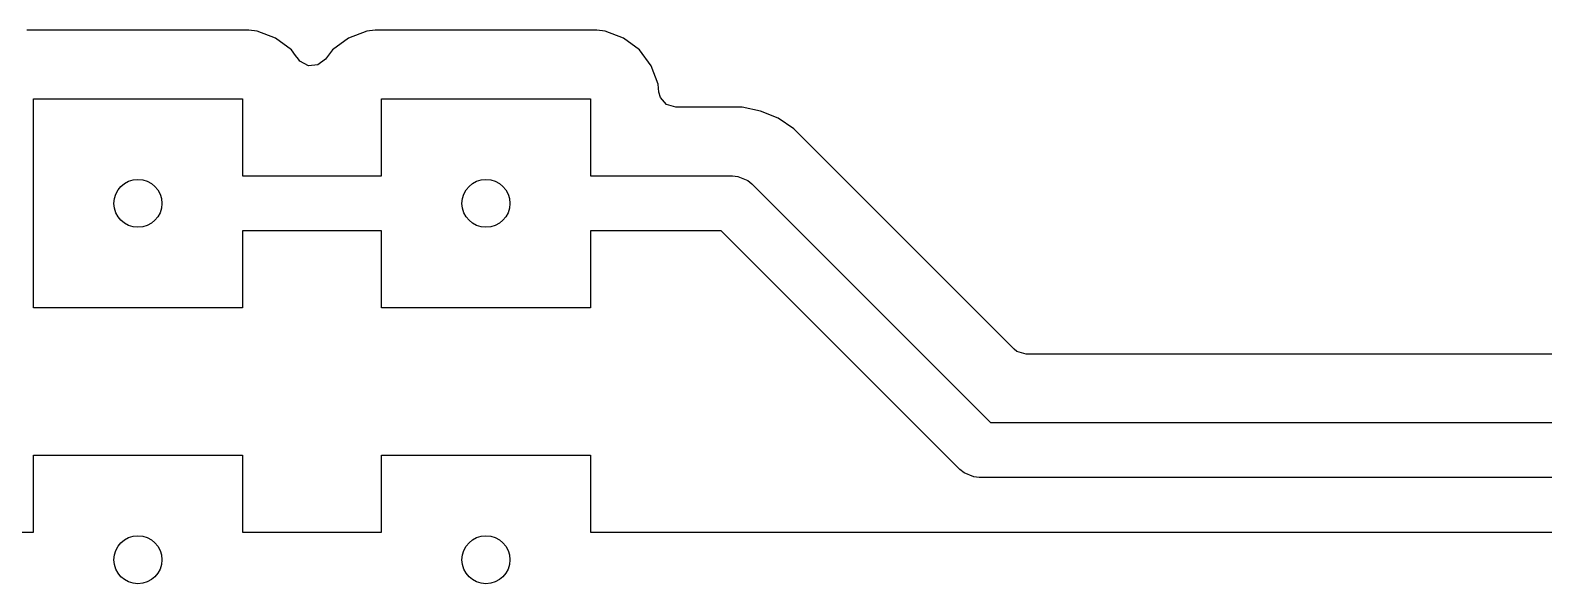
# Model space of a CAD drawing. Header units: inches. Extents: x -1.73 to 1.75, y 0.02 to 4.69.
# Drawn here: x -0.2323 to 0.2026, y 3.8356 to 3.9946 of the extents above; entities that cross this region are included whole.
import ezdxf

# ---------------------------------------------------------------- set-up
doc = ezdxf.new("R2010")
doc.units = ezdxf.units.IN
doc.header["$MEASUREMENT"] = 0
doc.layers.add('BLACK', color=250, linetype='CONTINUOUS')

msp = doc.modelspace()

# ---------------------------------------------------------------- linework, layer by layer
at = {"layer": 'BLACK', "linetype": 'CONTINUOUS'}
for p, q in [((-0.16946, 3.99459), (-0.23323, 3.99459)), ((-0.16711, 3.99433), (-0.16946, 3.99459)), ((-0.16946, 3.99459), (-0.16946, 3.99459)), ((-0.16946, 3.99459), (-0.16946, 3.99459)), ((-0.16946, 3.99459), (-0.16946, 3.99459)), ((-0.1618, 3.99235), (-0.16711, 3.99433)), ((-0.16711, 3.99433), (-0.16711, 3.99433)), ((-0.15727, 3.98896), (-0.1618, 3.99235)), ((-0.1618, 3.99235), (-0.1618, 3.99235)), ((-0.14089, 3.99235), (-0.14542, 3.98896)), ((-0.13558, 3.99433), (-0.14089, 3.99235)), ((-0.14089, 3.99235), (-0.14089, 3.99235)), ((-0.13323, 3.99459), (-0.13558, 3.99433)), ((-0.06946, 3.99459), (-0.13323, 3.99459)), ((-0.13323, 3.99459), (-0.13323, 3.99459)), ((-0.06711, 3.99433), (-0.06946, 3.99459)), ((-0.06946, 3.99459), (-0.06946, 3.99459)), ((-0.06946, 3.99459), (-0.06946, 3.99459)), ((-0.06946, 3.99459), (-0.06946, 3.99459)), ((-0.0618, 3.99235), (-0.06711, 3.99433)), ((-0.06711, 3.99433), (-0.06711, 3.99433)), ((-0.05727, 3.98896), (-0.0618, 3.99235)), ((-0.0618, 3.99235), (-0.0618, 3.99235)), ((-0.15608, 3.98737), (-0.15727, 3.98896)), ((-0.15727, 3.98896), (-0.15727, 3.98896)), ((-0.15727, 3.98896), (-0.15727, 3.98896)), ((-0.14542, 3.98896), (-0.14744, 3.98627)), ((-0.05387, 3.98442), (-0.05727, 3.98896)), ((-0.05727, 3.98896), (-0.05727, 3.98896)), ((-0.15525, 3.98627), (-0.15608, 3.98737)), ((-0.1548, 3.98574), (-0.15525, 3.98627)), ((-0.15238, 3.98442), (-0.1548, 3.98574)), ((-0.14964, 3.98462), (-0.15238, 3.98442)), ((-0.14744, 3.98627), (-0.14964, 3.98462)), ((-0.05189, 3.97911), (-0.05387, 3.98442)), ((-0.05387, 3.98442), (-0.05387, 3.98442)), ((-0.05165, 3.97682), (-0.05189, 3.97911)), ((-0.23135, 3.91488), (-0.23135, 3.97488)), ((-0.23135, 3.97488), (-0.17135, 3.97488)), ((-0.17135, 3.97488), (-0.17135, 3.95276)), ((-0.13135, 3.95276), (-0.13135, 3.97488)), ((-0.13135, 3.97488), (-0.07135, 3.97488)), ((-0.07135, 3.97488), (-0.07135, 3.95276)), ((-0.05123, 3.97531), (-0.05165, 3.97682)), ((-0.04943, 3.97324), (-0.05123, 3.97531)), ((-0.04679, 3.97246), (-0.04943, 3.97324)), ((-0.02776, 3.97246), (-0.04679, 3.97246)), ((-0.02244, 3.9714), (-0.02776, 3.97246)), ((-0.02776, 3.97246), (-0.02776, 3.97246)), ((-0.02776, 3.97246), (-0.02776, 3.97246)), ((-0.02243, 3.9714), (-0.02244, 3.9714)), ((-0.01742, 3.96932), (-0.02243, 3.9714)), ((-0.0129, 3.9663), (-0.01742, 3.96932)), ((-0.0117, 3.96511), (-0.0129, 3.9663)), ((0.00681, 3.94659), (-0.0117, 3.96511)), ((-0.17135, 3.95276), (-0.13135, 3.95276)), ((-0.07135, 3.95276), (-0.03048, 3.95276)), ((-0.03048, 3.95276), (-0.02894, 3.9526)), ((-0.02894, 3.9526), (-0.0261, 3.95143)), ((-0.0261, 3.95143), (-0.02491, 3.95045)), ((-0.02491, 3.95045), (0.04365, 3.88189)), ((0.05038, 3.90302), (0.00681, 3.94659)), ((-0.13135, 3.93701), (-0.17135, 3.93701)), ((-0.17135, 3.93701), (-0.17135, 3.91488)), ((-0.13135, 3.91488), (-0.13135, 3.93701)), ((-0.03374, 3.93701), (-0.07135, 3.93701)), ((-0.07135, 3.93701), (-0.07135, 3.91488)), ((0.03482, 3.86845), (-0.03374, 3.93701)), ((-0.17135, 3.91488), (-0.23135, 3.91488)), ((-0.07135, 3.91488), (-0.13135, 3.91488)), ((0.05119, 3.90237), (0.05038, 3.90302)), ((0.05383, 3.90159), (0.05119, 3.90237)), ((0.62143, 3.90159), (0.05383, 3.90159)), ((0.04365, 3.88189), (0.63161, 3.88189)), ((-0.23135, 3.85039), (-0.23135, 3.87252)), ((-0.23135, 3.87252), (-0.17135, 3.87252)), ((-0.17135, 3.87252), (-0.17135, 3.85039)), ((-0.13135, 3.85039), (-0.13135, 3.87252)), ((-0.13135, 3.87252), (-0.07135, 3.87252)), ((-0.07135, 3.87252), (-0.07135, 3.85039)), ((0.03601, 3.86747), (0.03482, 3.86845)), ((0.03885, 3.86629), (0.03601, 3.86747)), ((0.04039, 3.86614), (0.03885, 3.86629)), ((0.63488, 3.86614), (0.04039, 3.86614)), ((-0.24477, 3.85039), (-0.23135, 3.85039)), ((-0.17135, 3.85039), (-0.13135, 3.85039)), ((-0.07135, 3.85039), (0.6513, 3.85039))]:
    msp.add_line(p, q, dxfattribs=at)
at = {"layer": 'BLACK'}
for centre in [(-0.20135, 3.94488), (-0.10135, 3.94488), (-0.20135, 3.84252), (-0.10135, 3.84252)]:
    msp.add_circle(centre, 0.00689, dxfattribs=at)
at = {"layer": 'WHITE'}
for centre in [(-0.20135, 3.94488), (-0.10135, 3.94488), (-0.20135, 3.84252), (-0.10135, 3.84252)]:
    msp.add_circle(centre, 0.00689, dxfattribs=at)

doc.saveas('drawing.dxf')
